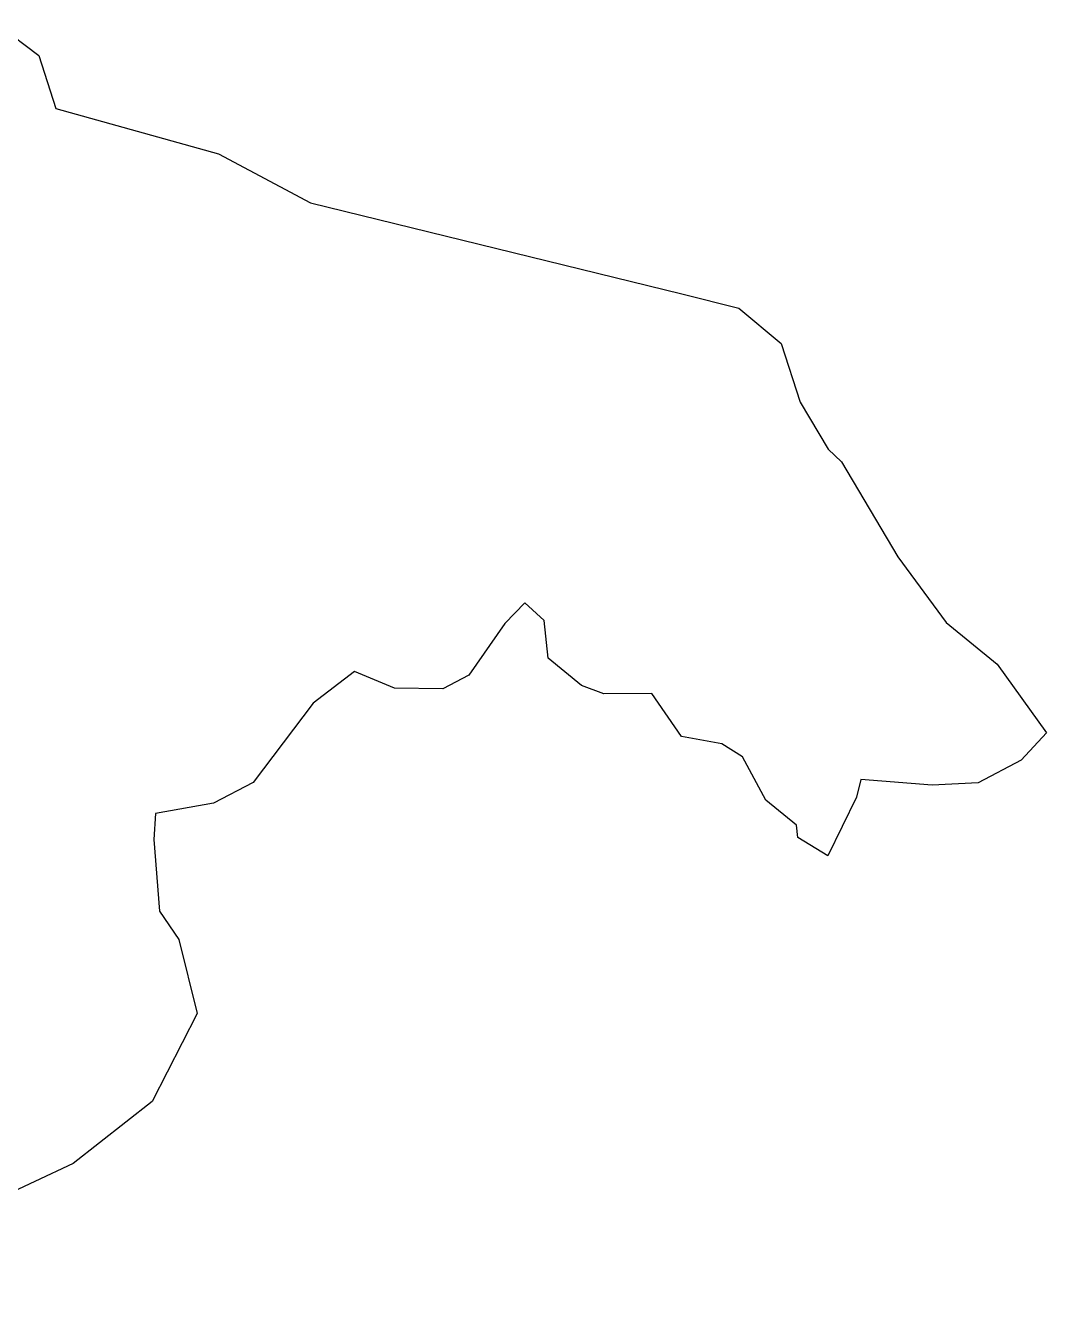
# Model space of a CAD drawing. Header units: metres. Extents: x 338083 to 342042, y 1766818 to 1770488.
# Drawn here: x 340063 to 342042, y 1767255 to 1769741 of the extents above; entities that cross this region are included whole.
import ezdxf

# ---------------------------------------------------------------- set-up
doc = ezdxf.new("R2010")
doc.units = ezdxf.units.M
doc.layers.add('village', color=250, linetype='Continuous')

msp = doc.modelspace()

# ---------------------------------------------------------------- linework, layer by layer
at = {"layer": 'village', "color": 4}
msp.add_polyline3d([(340010.5, 1769740.6, 0), (340088.2, 1769682.8, 0), (340121.5, 1769579.9, 0), (340436.6, 1769492, 0), (340615.4, 1769396.7, 0), (341335.2, 1769220.7, 0), (341445.9, 1769192.4, 0), (341528.2, 1769124.3, 0), (341565, 1769010.4, 0), (341619.1, 1768919.4, 0), (341645, 1768894.8, 0), (341754, 1768710.2, 0), (341848.1, 1768583, 0), (341946.9, 1768502.4, 0), (342042.3, 1768368.8, 0), (341993.2, 1768315.8, 0), (341910, 1768272.3, 0), (341820.8, 1768267.2, 0), (341682.4, 1768278.6, 0), (341674.2, 1768244.2, 0), (341618.6, 1768130.7, 0), (341560.6, 1768166, 0), (341557.5, 1768190.2, 0), (341498.5, 1768238.6, 0), (341452.7, 1768322.4, 0), (341413.1, 1768347.7, 0), (341334.9, 1768361.9, 0), (341277.4, 1768445.6, 0), (341183.9, 1768444.5, 0), (341141, 1768460.8, 0), (341076.2, 1768514, 0), (341068.5, 1768587.1, 0), (341030.6, 1768621.3, 0), (340992.2, 1768581, 0), (340922.3, 1768480.9, 0), (340871.8, 1768454.4, 0), (340778.1, 1768455.5, 0), (340700.2, 1768487.7, 0), (340620.5, 1768426.4, 0), (340503.7, 1768272.9, 0), (340426.9, 1768232.7, 0), (340314.4, 1768212.8, 0), (340311.5, 1768162.3, 0), (340322.5, 1768022.9, 0), (340359.8, 1767967.9, 0), (340395.1, 1767824.7, 0), (340308.2, 1767653.9, 0), (340154.8, 1767533.8, 0), (339559.3, 1767254.7, 0)], dxfattribs=at)

doc.saveas('drawing.dxf')
